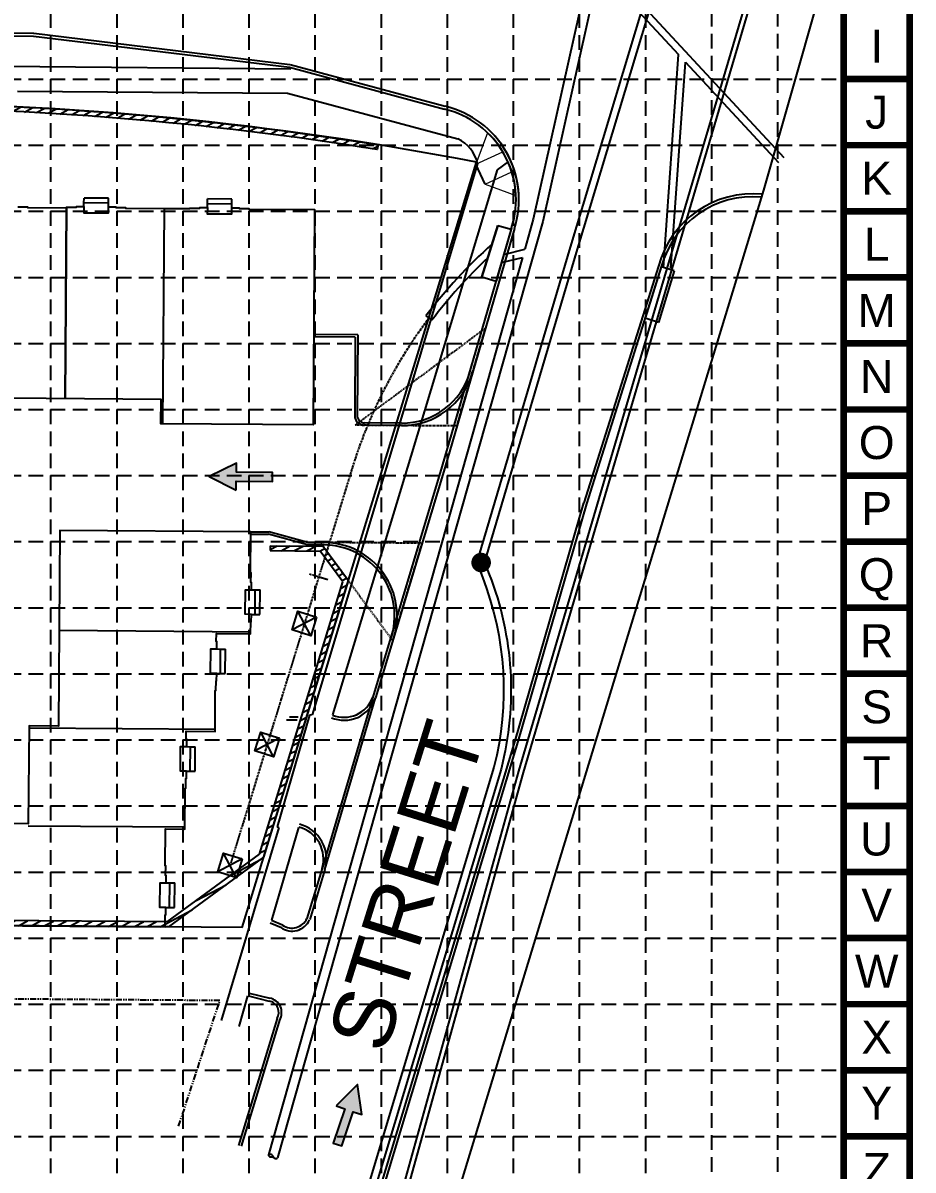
# Model space of a CAD drawing. Header units: inches. Extents: x 3656 to 4521, y 3260 to 3801.
# Drawn here: x 4339.4 to 4521.3, y 3442.7 to 3677.1 of the extents above; entities that cross this region are included whole.
import ezdxf
from ezdxf.enums import TextEntityAlignment as Align

# ---------------------------------------------------------------- set-up
doc = ezdxf.new("R2010")
doc.units = ezdxf.units.IN
doc.header["$MEASUREMENT"] = 0
for name, pattern in [('CENTER3', [0.587, 0.4, -0.0625, 0.0625, -0.062]), ('DASHED', [0.75, 0.5, -0.25]), ('HIDDEN', [0.375, 0.25, -0.125]), ('HIDDEN2', [0.1875, 0.125, -0.0625]), ('PHANTOM', [2.5, 1.25, -0.25, 0.25, -0.25, 0.25, -0.25])]:
    doc.linetypes.add(name, pattern=pattern)
for name, color, linetype in [('1 ARROWS', 7, 'Continuous'), ('A-BUILDING INT', 7, 'Continuous'), ('A-BUILDING OUT', 3, 'Continuous'), ('A-CURB B', 1, 'Continuous'), ('A-CURB F', 7, 'Continuous'), ('A-FRONT_STOOP', 7, 'Continuous'), ('A-SIGHT TRIANGLE', 7, 'HIDDEN2'), ('BASE', 7, 'Continuous'), ('BNDY', 4, 'Continuous'), ('CEX ROW', 1, 'PHANTOM'), ('CP-RETAINING-WALL', 7, 'Continuous'), ('CP-RETAINING-WALL-HATCH', 161, 'Continuous'), ('CPBLDG SPLIT', 1, 'Continuous'), ('CPWALK', 1, 'Continuous'), ('GRID', 254, 'HIDDEN'), ('PAVED_EXST_BC', 161, 'Continuous'), ('PAVED_EXST_FC', 7, 'Continuous'), ('SIDEWALK_EXIST', 161, 'Continuous'), ('SW_IINLET AD2', 1, 'Continuous'), ('SW_INLET AD1', 7, 'Continuous'), ('SW_INLET_EXST', 8, 'Continuous'), ('SW_MHOLE_EXST', 161, 'Continuous'), ('SW_PIPE', 5, 'Continuous'), ('SW_PIPE_EXST', 5, 'Continuous'), ('SW_PIPE_PVC', 5, 'CENTER3'), ('SW_PIPE_PVC_PHASE_2', 3, 'CENTER3'), ('TEXT', 250, 'Continuous'), ('WALK-WAY', 250, 'Continuous'), ('WALL', 250, 'Continuous')]:
    doc.layers.add(name, color=color, linetype=linetype)
doc.styles.get("Standard").update_dxf_attribs({"font": 'ARIAL.TTF'})
pattern_1 = [(27.97057765173025, (-3020.612317655496, 5775.207016768001), (-0.5862726155482956, 1.103985697488043), [])]

# ---------------------------------------------------------------- blocks, each defined once
blk = doc.blocks.new('yyp-flat-3')
at = {"layer": 'SW_PIPE_EXST'}
for centre, start, end in [((-0.5885313905646399, -0.1979023869384946), 18.585979953504, 125.9486070091277), ((-0.3645135357819527, 0.5026573730442578), 198.5859799534133, 305.9486070090549), ((0.5885313905673684, 0.197902386948499), 198.5859799534133, 305.9486070090549)]:
    blk.add_arc(centre, 0.6209142875125213, start, end, dxfattribs=at)
blk = doc.blocks.new('arrow')
blk.add_lwpolyline([(-67.00679329302966, -25.35842018353742), (-59.3270347441985, -25.41938721699262), (-59.57091179542658, -56.1384215279777), (-51.89114823905948, -56.19938584448118), (-51.64727869913713, -25.48035696739953), (-43.96752265407486, -25.54132400085473), (-55.30425519266737, -2.410587189246144), (-67.00678578172392, -25.35840795725562)], close=True)
at = {"color": 254}
for points in [[(-43.96751955730906, -25.54132267721434), (-67.00679354271597, -25.35841771446121), (-55.30425158724847, -2.410596210431322), (-67.00679354271597, -25.35841771446121)], [(-59.57090883123692, -56.13841801592571), (-51.89115083610795, -56.19938633684342), (-59.32703554756517, -25.41938603537892), (-51.64727755243712, -25.48035435629663)]]:
    blk.add_solid(points, dxfattribs=at)

msp = doc.modelspace()

# ---------------------------------------------------------------- hatches: boundary and pattern name
at = {"layer": 'CP-RETAINING-WALL-HATCH'}
h = msp.add_hatch(dxfattribs=at)
h.set_pattern_fill('ANSI31', color=3, scale=10, angle=-17.02942234826975, style=0)
h.set_pattern_definition(pattern_1)
edge = h.paths.add_edge_path()
edge.add_line((3746.445170572322, 3662.052529093995), (4306.583741547764, 3660.787260113861))
edge.add_arc((4305.057945719915, 2990.788997468991), 670.0000000000397, 80.81807640448773, 89.86951979567482, ccw=False)
edge.add_line((4411.969675124694, 3652.204057862789), (4411.810105379313, 3651.216871205484))
edge.add_arc((4305.057955215941, 2990.789114076121), 668.9998833717574, 80.81807561376995, 89.86951900495694)
edge.add_line((4306.581482703581, 3659.787262665053), (3746.442911728139, 3661.052531645186))
edge.add_line((3746.442911728139, 3661.052531645186), (3746.445170572322, 3662.052529093995))
h = msp.add_hatch(dxfattribs=at)
h.set_pattern_fill('ANSI31', color=3, scale=10, angle=-17.02942234826975, style=0)
h.set_pattern_definition(pattern_1)
h.paths.add_polyline_path([(3748.852797173027, 3577.109140077116), (3736.418142148744, 3564.855929069338), (3735.859847467103, 3512.488331323753), (3750.117333633013, 3497.971726646384), (4368.904143643838, 3493.423579308598), (4387.761942652902, 3507.263216192576), (4404.809300649911, 3562.920373747478), (4400.177863309424, 3569.193576727425), (4389.931245081785, 3569.268890435894), (4389.938594987141, 3570.268863424976), (4400.685316733639, 3570.189873903688), (4405.91296587306, 3563.10911219871), (4388.620970266778, 3506.653248242176), (4369.228434195045, 3492.421170714823), (3749.694811537646, 3496.974805215579), (3734.855478239574, 3512.083831635603), (3735.422594018446, 3565.278841295824), (3748.150906244971, 3577.821424518273)])

# ---------------------------------------------------------------- linework, layer by layer
at = {"layer": 'A-BUILDING INT', "color": 7}
for p, q in [((4348.058480231064, 3600.329888937557), (4348.346022516569, 3639.45383230273)), ((4368.021193480216, 3595.183037498979), (4368.344563718225, 3639.181849206694)), ((4346.816609116666, 3553.004185280316), (4385.940605952444, 3552.716642601828)), ((4340.66973557896, 3533.048821715633), (4378.668811902946, 3532.769546665281)), ((4340.522851683578, 3513.049361094613), (4372.521987470947, 3512.814182739697))]:
    msp.add_line(p, q, dxfattribs=at)
at = {"layer": 'A-BUILDING OUT', "color": 7}
for points in [[(4338.387958124413, 3639.527019316825), (4340.387904111123, 3639.512320669643), (4340.386985445675, 3639.387324045474), (4348.345103851127, 3639.328835678514), (4348.34602251658, 3639.45383230273), (4350.387634044675, 3639.438827433733), (4350.388552710125, 3639.563824057902), (4351.888512200157, 3639.552800072514), (4351.879325545668, 3638.30283383082), (4356.879190512445, 3638.266087212864), (4356.888377166933, 3639.516053454559), (4358.388336656966, 3639.505029469173), (4358.387417991516, 3639.380032845003), (4360.387363978229, 3639.365334197821), (4360.386445312779, 3639.240337573652), (4368.344563718236, 3639.181849206694), (4373.552757051444, 3639.143571474783), (4373.55367505739, 3639.268568103799), (4375.595286585485, 3639.253563234801), (4375.596205250933, 3639.37855985897), (4377.096164740968, 3639.367535873583), (4377.086978086478, 3638.117569631888), (4382.086843053254, 3638.080823013933), (4382.096029707744, 3639.330789255628), (4383.595989197778, 3639.319765270242), (4383.595070532328, 3639.194768646072), (4385.595016519039, 3639.180069998888), (4385.594097853589, 3639.05507337472), (4399.010402181106, 3638.956469949872), (4398.687031943084, 3594.957658242185), (4367.604538066314, 3595.186099717142), (4367.64128468427, 3600.18596468395), (4328.475675777863, 3600.473813191165)], [(4319.790025546981, 3492.784519390846), (4368.497043431662, 3492.426546087627), (4368.515110518822, 3494.884813029628), (4368.640107142992, 3494.88389436418), (4368.651131128378, 3496.383853854215), (4367.401164886684, 3496.393040508702), (4367.437911504638, 3501.392905475486), (4368.687877746332, 3501.383718820997), (4368.698901731717, 3502.883678311033), (4368.573905107549, 3502.884596976482), (4368.58860375473, 3504.884542963194), (4368.463607130559, 3504.885461628643), (4368.519033279259, 3512.426924620207), (4372.518925252785, 3512.397527325804), (4372.580169616043, 3520.73063560377), (4372.705166240257, 3520.729716938321), (4372.71986488744, 3522.729662925034), (4372.84486151161, 3522.728744259585), (4372.855885496998, 3524.228703749619), (4371.605919255304, 3524.237890404108), (4371.642665873258, 3529.237755370891), (4372.892632114952, 3529.228568716403), (4372.903656100338, 3530.728528206437), (4372.778659476167, 3530.729446871887), (4372.790908348821, 3532.396068527481), (4378.665749684784, 3532.352891251383), (4378.726994047998, 3540.685999529354), (4378.851990672212, 3540.685080863906), (4378.866689319395, 3542.685026850618), (4378.991685943565, 3542.684108185169), (4379.002709928953, 3544.184067675204), (4377.752743687259, 3544.193254329693), (4377.789490305213, 3549.193119296476), (4379.039456546907, 3549.183932641987), (4379.050480532293, 3550.683892132022), (4378.925483908122, 3550.684810797471), (4378.937634434662, 3552.338051159369), (4385.937445388172, 3552.286605894231), (4385.955610821424, 3554.758254129938), (4386.080607445592, 3554.757335464488), (4386.09163143098, 3556.257294954523), (4384.841665189286, 3556.266481609012), (4384.878411807242, 3561.266346575795), (4386.128378048936, 3561.257159921307), (4386.139402034323, 3562.757119411341), (4386.014405410153, 3562.75803807679), (4386.029104057336, 3564.757984063504), (4385.904107433165, 3564.758902728952), (4385.965658018211, 3573.133676548307), (4346.966711277337, 3573.420300168361), (4346.672633574799, 3533.421381204032), (4340.672795614646, 3533.465477145578), (4340.52591390174, 3513.466016508512), (4271.361115194664, 3513.97434472357)]]:
    msp.add_lwpolyline(points, dxfattribs=at)
at = {"layer": 'A-CURB B', "color": 7}
for p, q in [((4407.822751369995, 3613.391014706546), (4398.822994429785, 3613.457158618889)), ((4407.822751369995, 3613.391014706546), (4407.701487530698, 3596.89146031616)), ((4416.74379121429, 3595.324963194526), (4409.190423035341, 3595.380476840734)), ((4385.961983356734, 3572.633690051392), (4389.564522956371, 3572.607213107061)), ((4397.548997422846, 3570.465360570996), (4389.564522956371, 3572.607213107061)), ((4400.962441483574, 3570.440273388504), (4397.548997422846, 3570.465360570996)), ((4410.903271513875, 3539.359881502746), (4400.527507797982, 3504.312787229826))]:
    msp.add_line(p, q, dxfattribs=at)
for centre, radius, start, end in [((4421.151246678706, 3640.989581251722), 19.00019408664039, 2.52868727846037, 46.01013245076872), ((4416.850356406399, 3609.824571598199), 14.5, 269.578910985068, 344.3501423118185), ((4409.201447020732, 3596.880436330769), 1.5, 179.5789109850417, 269.5789109850419), ((4400.855876291465, 3555.94066498483), 14.5, 341.0904898940124, 89.57891098506799)]:
    msp.add_arc(centre, radius, start, end, dxfattribs=at)
at = {"layer": 'A-CURB F', "color": 7}
for p, q in [((4407.31909021152, 3612.894702871663), (4398.819319767988, 3612.95717212221)), ((4407.31909021152, 3612.894702871663), (4407.201501034022, 3596.895134977957)), ((4416.740116552495, 3594.824976697849), (4409.186748373548, 3594.880490344056)), ((4385.965658018546, 3573.133676548069), (4389.632225660855, 3573.106729028226)), ((4397.61670012733, 3570.964876492161), (4389.632225660855, 3573.106729028226)), ((4400.966116145371, 3570.940259885182), (4397.61670012733, 3570.964876492161)), ((4401.100738151839, 3504.135547120297), (4411.477913146486, 3539.187452299873))]:
    msp.add_line(p, q, dxfattribs=at)
for centre, radius, start, end in [((4421.15124667871, 3640.989581251723), 19.60019408663784, 2.609275390622347, 46.16045191673297), ((4416.850356406399, 3609.824571598199), 15, 269.578910985068, 344.3501423118185), ((4409.201447020736, 3596.880436330769), 2, 179.5789109850417, 269.578910985068), ((4400.855876291465, 3555.94066498483), 15, 341.0904898940124, 89.57891098506799)]:
    msp.add_arc(centre, radius, start, end, dxfattribs=at)
at = {"layer": 'A-FRONT_STOOP', "color": 7}
for p, q in [((4351.888512200423, 3639.552800072248), (4351.894024193118, 3640.302779817267)), ((4351.894024193118, 3640.302779817267), (4351.901373516712, 3641.302752810624)), ((4356.893889159901, 3640.266033199299), (4351.894024193118, 3640.302779817267)), ((4356.901238483495, 3641.266006192655), (4351.901373516712, 3641.302752810624)), ((4356.888377167206, 3639.516053454278), (4356.893889159901, 3640.266033199299)), ((4356.893889159901, 3640.266033199299), (4356.901238483495, 3641.266006192655)), ((4377.096164741268, 3639.367535873254), (4377.101676733964, 3640.11751561827)), ((4377.101676733964, 3640.11751561827), (4377.109026057558, 3641.117488611628)), ((4382.101541700749, 3640.080769000303), (4377.101676733964, 3640.11751561827)), ((4382.108891024342, 3641.08074199366), (4377.109026057558, 3641.117488611628)), ((4382.096029708053, 3639.330789255285), (4382.101541700749, 3640.080769000303)), ((4382.101541700749, 3640.080769000303), (4382.108891024342, 3641.08074199366)), ((4386.128378049239, 3561.257159921066), (4386.878357794258, 3561.251647928371)), ((4386.841611176291, 3556.251782961587), (4386.878357794258, 3561.251647928371)), ((4386.878357794258, 3561.251647928371), (4387.878330787615, 3561.244298604777)), ((4387.841584169646, 3556.244433637993), (4387.878330787615, 3561.244298604777)), ((4386.091631431271, 3556.257294954281), (4386.841611176291, 3556.251782961587)), ((4386.841611176291, 3556.251782961587), (4387.841584169646, 3556.244433637993)), ((4379.039456547171, 3549.183932641763), (4379.789436292189, 3549.178420649069)), ((4379.75268967422, 3544.178555682284), (4379.789436292189, 3549.178420649069)), ((4379.789436292189, 3549.178420649067), (4380.789409285546, 3549.171071325475)), ((4380.752662667577, 3544.171206358691), (4380.789409285546, 3549.171071325475)), ((4379.0027099292, 3544.184067674979), (4379.75268967422, 3544.178555682284)), ((4379.75268967422, 3544.178555682284), (4380.752662667577, 3544.171206358691)), ((4372.892632115156, 3529.228568716193), (4373.642611860174, 3529.223056723497)), ((4373.605865242205, 3524.223191756713), (4373.642611860174, 3529.223056723497)), ((4373.642611860174, 3529.223056723497), (4374.642584853533, 3529.215707399903)), ((4374.605838235562, 3524.21584243312), (4374.642584853533, 3529.215707399903)), ((4372.855885497185, 3524.228703749409), (4373.605865242205, 3524.223191756713)), ((4373.605865242205, 3524.223191756713), (4374.605838235562, 3524.21584243312)), ((4368.687877746452, 3501.383718820757), (4369.43785749147, 3501.378206828061)), ((4369.401110873501, 3496.378341861277), (4369.43785749147, 3501.378206828061)), ((4369.43785749147, 3501.378206828061), (4370.437830484827, 3501.370857504467)), ((4370.401083866858, 3496.370992537683), (4370.437830484827, 3501.370857504467)), ((4368.651131128481, 3496.383853853972), (4369.401110873501, 3496.378341861277)), ((4369.401110873501, 3496.378341861277), (4370.401083866858, 3496.370992537683))]:
    msp.add_line(p, q, dxfattribs=at)
at = {"layer": 'A-SIGHT TRIANGLE', "color": 7}
for p, q in [((4433.895813852601, 3614.699430669204, 472.519852), (4407.287422784446, 3594.894449479409, 472.519852)), ((4428.075894616735, 3594.741664146675, 472.519852), (4433.895813852601, 3614.699430669204, 472.519852)), ((4428.075894616735, 3594.741664146675, 472.519852), (4407.287422784446, 3594.894449479409, 472.519852)), ((4420.961815395221, 3570.793301052046, 472.519852), (4400.126760543773, 3570.946428747708, 472.519852)), ((4400.126760543773, 3570.946428747708, 472.519852), (4414.973500676644, 3550.836772155836, 472.519852)), ((4414.973500676644, 3550.836772155836, 472.519852), (4420.961815395221, 3570.793301052046, 472.519852))]:
    msp.add_line(p, q, dxfattribs=at)
at = {"layer": 'BASE', "color": 9}
msp.add_line((4507.087264030273, 3787.111985705456), (4507.087264030273, 3274.111985705491), dxfattribs=at)
at = {"layer": 'BASE', "const_width": 1.349999999999909}
for points in [[(3656.58726403033, 3260.611985705492), (4520.587264030272, 3260.611985705492), (4520.587264030272, 3800.611985705455), (3656.58726403033, 3800.611985705455)], [(3670.087264030329, 3274.111985705491), (4507.087264030273, 3274.111985705491), (4507.087264030273, 3787.111985705456), (3670.087264030329, 3787.111985705456)]]:
    msp.add_lwpolyline(points, close=True, dxfattribs=at)
for points in [[(4520.587264030272, 3665.611985705465), (4507.087264030273, 3665.611985705465)], [(4520.587264030272, 3652.111985705465), (4507.087264030273, 3652.111985705465)], [(4520.587264030272, 3638.611985705466), (4507.087264030273, 3638.611985705466)], [(4520.587264030272, 3625.111985705467), (4507.087264030273, 3625.111985705467)], [(4520.587264030272, 3611.611985705468), (4507.087264030273, 3611.611985705468)], [(4520.587264030272, 3598.111985705469), (4507.087264030273, 3598.111985705469)], [(4520.587264030272, 3584.61198570547), (4507.087264030273, 3584.61198570547)], [(4520.587264030272, 3571.111985705471), (4507.087264030273, 3571.111985705471)], [(4520.587264030272, 3557.611985705472), (4507.087264030273, 3557.611985705472)], [(4520.587264030272, 3544.111985705473), (4507.087264030273, 3544.111985705473)], [(4520.587264030272, 3530.611985705474), (4507.087264030273, 3530.611985705474)], [(4520.587264030272, 3517.111985705475), (4507.087264030273, 3517.111985705475)], [(4520.587264030272, 3503.611985705475), (4507.087264030273, 3503.611985705475)], [(4520.587264030272, 3490.111985705476), (4507.087264030273, 3490.111985705476)], [(4520.587264030272, 3476.611985705477), (4507.087264030273, 3476.611985705477)], [(4520.587264030272, 3463.111985705478), (4507.087264030273, 3463.111985705478)], [(4520.587264030272, 3449.611985705479), (4507.087264030273, 3449.611985705479)]]:
    msp.add_lwpolyline(points, dxfattribs=at)
at = {"layer": 'BNDY', "color": 7}
for q in [(4432.108159236022, 3648.632628771722), (3734.695571260565, 3497.084684001218)]:
    msp.add_line((4384.228029095395, 3492.310930860917), q, dxfattribs=at)
msp.add_arc((4305.057945719922, 2990.78899746903), 670, 79.06897209054014, 89.86951979568695, dxfattribs=at)
at = {"layer": 'CEX ROW', "color": 250}
for p, q in [((4379.648573336886, 3477.346678500747), (3734.590064537877, 3482.087550253824)), ((4371.234341218929, 3451.686766939426), (4379.648573336886, 3477.346678500747))]:
    msp.add_line(p, q, dxfattribs=at)
at = {"layer": 'CP-RETAINING-WALL', "color": 3}
for p, q in [((4389.938594987141, 3570.268863424976), (4389.931245081785, 3569.268890435894)), ((4389.938594987141, 3570.268863424976), (4400.685316733639, 3570.189873903689)), ((4405.91296587306, 3563.10911219871, -10.85846986216427), (4400.685316733639, 3570.189873903688, 490.032805946269)), ((4389.931245081785, 3569.268890435894), (4400.177863309424, 3569.193576727425)), ((4404.809300649909, 3562.92037374748, 17.8063215059232), (4400.177863309424, 3569.193576727425, 461.5710992162936)), ((4387.761942652902, 3507.263216192576, 469.8047791729551), (4404.809300649911, 3562.920373747478, -6.734972999125887)), ((4388.620970266778, 3506.653248242176, 472.519852), (4405.91296587306, 3563.10911219871, -10.85846986216427)), ((4368.904143643838, 3493.423579308598, 472.519852), (4387.761942652902, 3507.263216192576, 472.519852)), ((4369.228434195045, 3492.421170714823, 472.519852), (4388.620970266778, 3506.653248242176, 472.519852)), ((4369.228434195045, 3492.421170714823, 472.519852), (3749.694811537646, 3496.974805215579, -0.1073337168427315)), ((4368.904143643838, 3493.423579308598), (3750.117333633013, 3497.971726646384))]:
    msp.add_line(p, q, dxfattribs=at)
msp.add_lwpolyline([(3746.445170572322, 3662.052529093995), (4306.583741547764, 3660.787260113861, -0.03951491964086726), (4411.969675124694, 3652.204057862789), (4411.810105379313, 3651.216871205484, 0.03951491964086706), (4306.581482703581, 3659.787262665053), (3746.442911728139, 3661.052531645186)], format="xyb", close=True, dxfattribs=at)
at = {"layer": 'CPBLDG SPLIT', "color": 7}
msp.add_line((4348.346022516569, 3639.45383230273), (4348.058480231064, 3600.329888937557), dxfattribs=at)
at = {"layer": 'CPWALK', "color": 7, "lineweight": 0}
for p, q in [((4434.347473294076, 3654.659510967922), (4431.966106238704, 3648.264403216975)), ((4431.966106238704, 3648.264403216975), (4437.463252297061, 3650.778410187982)), ((4433.837656862281, 3644.17205691401), (4439.289640249535, 3646.665409663939)), ((4433.837656862281, 3644.17205691401), (4440.132939453233, 3641.827862077864))]:
    msp.add_line(p, q, dxfattribs=at)
at = {"layer": 'CPWALK', "color": 7}
msp.add_line((4433.837656862281, 3644.17205691401), (4431.966106238708, 3648.264403216977), dxfattribs=at)
at = {"layer": 'GRID', "color": 253, "linetype": 'HIDDEN', "ltscale": 12}
for p, q in [((4480.063335020181, 3787.333793083696), (4480.063335020181, 3314.552361025092)), ((4493.56333502018, 3787.333793083696), (4493.56333502018, 3314.552361025092)), ((4345.087264030284, 3787.111985705456), (4345.087264030284, 3314.552361025092)), ((4358.587264030283, 3787.111985705456), (4358.587264030283, 3314.552361025092)), ((4372.087264030282, 3787.111985705456), (4372.087264030282, 3314.552361025092)), ((4385.587264030281, 3787.111985705456), (4385.587264030281, 3314.552361025092)), ((4399.08726403028, 3787.111985705456), (4399.08726403028, 3314.552361025092)), ((4412.58726403028, 3787.111985705456), (4412.58726403028, 3314.552361025092)), ((4426.087264030279, 3787.111985705456), (4426.087264030279, 3314.552361025092)), ((4439.587264030278, 3787.111985705456), (4439.587264030278, 3314.552361025092)), ((4453.087264030277, 3787.111985705456), (4453.087264030277, 3314.552361025092)), ((4466.587264030276, 3787.111985705456), (4466.587264030276, 3314.552361025092)), ((3670.087264030329, 3665.611985705465), (4507.087264030273, 3665.611985705465)), ((3670.087264030329, 3652.111985705465), (4507.087264030273, 3652.111985705465)), ((3670.087264030329, 3638.611985705466), (4507.087264030273, 3638.611985705466)), ((3670.087264030329, 3625.111985705467), (4507.087264030273, 3625.111985705467)), ((3670.087264030329, 3611.611985705468), (4507.087264030273, 3611.611985705468)), ((3670.087264030329, 3598.111985705469), (4507.087264030273, 3598.111985705469)), ((3670.087264030329, 3584.61198570547), (4507.087264030273, 3584.61198570547)), ((3670.087264030329, 3571.111985705471), (4507.087264030273, 3571.111985705471)), ((3670.087264030329, 3557.611985705472), (4507.087264030273, 3557.611985705472)), ((3670.087264030329, 3544.111985705473), (4507.087264030273, 3544.111985705473)), ((3670.087264030329, 3530.611985705474), (4507.087264030273, 3530.611985705474)), ((3670.087264030329, 3517.111985705475), (4507.087264030273, 3517.111985705475)), ((3670.087264030329, 3503.611985705475), (4507.087264030273, 3503.611985705475)), ((3670.087264030329, 3490.111985705476), (4507.087264030273, 3490.111985705476)), ((3670.087264030329, 3476.611985705477), (4507.087264030273, 3476.611985705477)), ((3670.087264030329, 3463.111985705478), (4507.087264030273, 3463.111985705478)), ((3670.087264030329, 3449.611985705479), (4507.087264030273, 3449.611985705479))]:
    msp.add_line(p, q, dxfattribs=at)
at = {"layer": 'PAVED_EXST_BC', "color": 250, "linetype": 'Continuous'}
for p, q in [((4277.992596497881, 3674.756216360041), (4341.576813097636, 3674.410690425844)), ((4341.576813097636, 3674.410690425844), (4393.852602573481, 3668.027481545147)), ((4393.852602573481, 3668.027481545147), (4425.538631233194, 3659.476238449196)), ((4439.261446580809, 3635.242579182841), (4425.015659168954, 3586.390681489276)), ((4469.82318865283, 3627.231300330473), (4454.550385364169, 3578.84506630623)), ((4425.015659252676, 3586.390681450776), (4410.903228124162, 3539.35989685652)), ((4454.550385364169, 3578.84506630623), (4440.503110640038, 3530.266096325468)), ((4440.503110640038, 3530.266096325468), (4412.785864382622, 3438.376321581203)), ((4400.527513603141, 3504.312785975107), (4397.434266262677, 3494.098953229938)), ((4392.46809319529, 3492.745055245747), (4390.179939274882, 3493.733728001051)), ((4385.482105094801, 3478.290349707665), (4389.734789097127, 3477.247164293552)), ((4391.338283764962, 3473.695331108987), (4383.450109397572, 3447.773617613708))]:
    msp.add_line(p, q, dxfattribs=at)
for centre, radius, start, end in [((4421.151246678712, 3640.989581251723), 19.00019408663648, 342.3939408367096, 76.64915995919804), ((4488.552639742762, 3622.197536487907), 19.39410004493211, 84.86423666958018, 164.9565605635652), ((4405.047724175327, 3541.431911032732), 6.211339711136417, 247.4968431634381, 340.513291049377), ((4394.11872978652, 3506.294350069761), 6.708137313161096, 342.8186461285787, 75.47614022491656), ((4394.378310109083, 3495.523303768593), 3.371586201245435, 235.4890816469844, 335.0102453694867), ((4389.311461572184, 3474.918211714586), 2.367159727750848, 328.8953721903464, 79.69797313091341)]:
    msp.add_arc(centre, radius, start, end, dxfattribs=at)
at = {"layer": 'PAVED_EXST_FC', "color": 250, "linetype": 'Continuous'}
for p, q in [((4277.99585693751, 3675.356207501252), (4341.580073537265, 3675.010681567055)), ((4341.64953679417, 3675.006266839046), (4393.925326270015, 3668.62305795835)), ((4394.008934187243, 3668.606757322769), (4425.694962846954, 3660.055514226818)), ((4439.837455082768, 3635.074608335161), (4425.591667670915, 3586.222710641596)), ((4469.251015085345, 3627.411903233745), (4453.978211796682, 3579.025669209503)), ((4425.590344275, 3586.218236894129), (4411.477913146486, 3539.187452299874)), ((4453.973999107553, 3579.011736289088), (4439.926724383424, 3530.432766308324)), ((4439.92867413933, 3530.439366942287), (4412.214382566306, 3438.559387734021)), ((4401.101757159988, 3504.13887698332), (4398.00850981952, 3493.925044238151)), ((4392.230108586989, 3492.194270962919), (4389.941954666581, 3493.182943718223)), ((4385.625047607384, 3478.873073860329), (4389.877731609708, 3477.829888446216)), ((4391.912294524867, 3473.520655273469), (4384.021569077999, 3447.59055855181))]:
    msp.add_line(p, q, dxfattribs=at)
for centre, radius, start, end in [((4421.151246678712, 3640.989581251723), 19.60019408663648, 342.3939408367096, 76.64915995919804), ((4488.552639742762, 3622.197536487907), 19.99410004493211, 84.50439827671262, 164.9565605635652), ((4405.047724175327, 3541.431911032732), 6.811339711136417, 247.4968431634381, 340.513291049377), ((4394.11872978652, 3506.294350069761), 7.308137313161096, 342.8186461285787, 75.47614022491656), ((4394.378310109083, 3495.523303768593), 3.971586201245435, 235.4890816469844, 335.0102453694867), ((4389.311461572184, 3474.918211714586), 2.967159727750848, 328.8953721903464, 79.69797313091341)]:
    msp.add_arc(centre, radius, start, end, dxfattribs=at)
at = {"layer": 'SIDEWALK_EXIST', "color": 250, "linetype": 'Continuous'}
for p, q in [((4335.552976223504, 3668.241641702624), (4394.181002623502, 3667.707068499771)), ((4338.334282894581, 3663.145794141371), (4393.498529784087, 3662.725713229391)), ((4393.498529784087, 3662.725713229391), (4428.294048773596, 3653.412912646055)), ((4432.27891400095, 3648.346163863467), (4414.940618143708, 3590.410511142283)), ((4436.299003834029, 3647.094802384719), (4418.637116176542, 3588.608589428614)), ((4438.644606124855, 3648.75940444458), (4436.299003834029, 3647.094802384719)), ((4414.940618143708, 3590.410511142283), (4398.526560774248, 3535.711578897178)), ((4418.637116176542, 3588.608589428614), (4402.655266625978, 3535.746400743856)), ((4397.982902409156, 3535.635372273361), (4391.332993219321, 3512.834316195294)), ((4398.526560774248, 3535.711578897178), (4397.982902409156, 3535.635372273361)), ((4391.693004619838, 3512.74204660545), (4379.913441398625, 3473.256415972829)), ((4395.723302876086, 3512.721007852684), (4390.215220431102, 3493.754192166701)), ((4391.332993219321, 3512.834316195294), (4391.693004619838, 3512.74204660545)), ((4385.329162961558, 3478.287416814208), (4383.500072947192, 3472.044031510875))]:
    msp.add_line(p, q, dxfattribs=at)
msp.add_arc((4425.190934860117, 3646.872060862142), 7.239642806062938, 11.74845978447402, 64.61938042559314, dxfattribs=at)
at = {"layer": 'SW_IINLET AD2', "color": 5}
for points in [[(4399.427517722381, 3555.709340008115), (4398.251154039046, 3551.88623032037), (4394.4280443513, 3553.062594003705), (4395.604408034635, 3556.885703691451)], [(4391.822585308924, 3530.993779971254), (4390.64622162559, 3527.170670283509), (4386.823111937843, 3528.347033966844), (4387.99947562118, 3532.170143654589)], [(4384.217652895466, 3506.278219934393), (4383.041289212131, 3502.455110246648), (4379.218179524385, 3503.631473929983), (4380.39454320772, 3507.454583617729)]]:
    msp.add_lwpolyline(points, close=True, dxfattribs=at)
at = {"layer": 'SW_INLET AD1', "color": 5}
for p, q in [((4399.427517722381, 3555.709340008115), (4394.4280443513, 3553.062594003705)), ((4398.251154039046, 3551.88623032037), (4395.604408034635, 3556.885703691451)), ((4390.64622162559, 3527.170670283509), (4387.99947562118, 3532.170143654589)), ((4391.822585308924, 3530.993779971254), (4386.823111937843, 3528.347033966844)), ((4384.217652895466, 3506.278219934393), (4379.218179524385, 3503.631473929983)), ((4383.041289212131, 3502.455110246648), (4380.39454320772, 3507.454583617729))]:
    msp.add_line(p, q, dxfattribs=at)
at = {"layer": 'SW_INLET_EXST', "color": 5, "linetype": 'Continuous'}
for p, q in [((4436.428338356853, 3635.725676326712, 467.15977), (4433.200451024559, 3625.194936540772, 467.514826)), ((4433.200456651011, 3625.194934722506), (4436.428343983302, 3635.725674508446)), ((4436.428343983302, 3635.725674508446), (4439.16924382244, 3634.926395907839)), ((4439.16924382244, 3634.926395907839), (4436.086051839042, 3624.353461257889)), ((4469.82318865283, 3627.231300330473), (4466.512669865586, 3616.743144767034)), ((4472.466380916911, 3626.452892489996), (4469.244646826741, 3615.880813868362)), ((4472.466386543361, 3626.452890671729), (4469.244652453192, 3615.880812050096)), ((4472.466386543361, 3626.452890671729), (4469.82318865283, 3627.231300330473)), ((4433.200456651011, 3625.194934722506), (4436.086051839042, 3624.353461257889)), ((4469.244652453192, 3615.880812050096), (4466.512669865586, 3616.743144767034))]:
    msp.add_line(p, q, dxfattribs=at)
at = {"layer": 'SW_MHOLE_EXST', "color": 5, "const_width": 2}
msp.add_lwpolyline([(4432.559450865856, 3567.722823416517, 1), (4433.497487050732, 3565.956446300536, 1)], format="xyb", close=True, dxfattribs=at)
msp.add_lwpolyline([(4432.559450865856, 3567.722823416517, 1), (4433.497487050732, 3565.956446300536, 1)], format="xyb", close=True, dxfattribs=at)
at = {"layer": 'SW_MHOLE_EXST', "color": 5}
msp.add_circle((4432.922948556825, 3566.88598969985), 1.270174717211001, dxfattribs=at)
at = {"layer": 'SW_PIPE', "color": 5}
msp.add_line((4421.759989861921, 3617.254275669438), (4422.957932268666, 3616.351538725404), dxfattribs=at)
for centre, radius, start in [((4502.221788181669, 3556.62044426179), 100.7500000000937, 131.659397793064), ((4502.221788181672, 3556.620444261794), 99.2500000000934, 133.1141775176018)]:
    msp.add_arc(centre, radius, start, 142.9993108277483, dxfattribs=at)
at = {"layer": 'SW_PIPE_EXST', "color": 5}
for p, q in [((4470.298716246254, 3627.057269162216), (4473.361123574168, 3670.611834979703)), ((4471.79502210801, 3626.952060949258), (4474.758788216946, 3669.103718856631)), ((4437.673138911272, 3629.795927373789), (4441.929481894422, 3630.858883224662)), ((4437.186874855503, 3628.128422362116), (4441.458623916287, 3629.195225642678))]:
    msp.add_line(p, q, dxfattribs=at)
for points in [[(4488.656036626307, 3755.588324823042), (4451.183019792432, 3631.264031825986), (4432.494510943494, 3568.081725884686)], [(4490.07935237466, 3755.112762863168), (4452.620317396639, 3630.834857493552), (4433.932907469247, 3567.656266797694)], [(4457.476674085392, 3689.64105636109), (4445.611318230372, 3636.523652393489), (4391.46365821056, 3445.206590090301)], [(4455.524779634328, 3690.07707018186), (4443.671644194341, 3637.014373104626), (4441.929481894422, 3630.858883224662)], [(4456.004657359692, 3689.339908751109), (4473.361123574168, 3670.611834979704)], [(4457.104839727093, 3690.35951591), (4494.887485519084, 3649.591068639256)], [(4474.758788216946, 3669.103718856631), (4493.787303151683, 3648.571461480364)], [(4441.458623916287, 3629.195225642678), (4389.55788160281, 3445.81707879134)]]:
    msp.add_lwpolyline(points, dxfattribs=at)
for points in [[(4432.59539195503, 3565.658777214229), (4433.288001728835, 3563.877354386734, -0.1563080004154301), (4435.647900854592, 3525.049436239434), (4409.851294175289, 3439.31636982542)], [(4433.993442904268, 3566.202333598921), (4434.686052678073, 3564.420910771425, -0.1564349945598477), (4437.093498816052, 3524.647853323911), (4411.28001560419, 3438.858699033507)]]:
    msp.add_lwpolyline(points, format="xyb", dxfattribs=at)
at = {"layer": 'SW_PIPE_PVC', "color": 5}
for p, q in [((4407.243491162631, 3587.911386966993), (4399.868690646164, 3563.943741363457)), ((4397.957135774655, 3564.531923285322), (4401.780245517673, 3563.355559441592))]:
    msp.add_line(p, q, dxfattribs=at)
msp.add_arc((4502.221788181603, 3556.620444261859), 100, 142.9993108277899, 161.765346149136, dxfattribs=at)
at = {"layer": 'SW_PIPE_PVC_PHASE_2', "color": 5}
for p, q in [((4399.868690646164, 3563.943741363457), (4392.136847002135, 3538.815727675729)), ((4392.136847002135, 3538.815727675729), (4381.717916209926, 3504.95484693219))]:
    msp.add_line(p, q, dxfattribs=at)
at = {"layer": 'WALK-WAY'}
for p, q in [((4477.63408770175, 3649.281715266958), (4491.339372812181, 3695.546145441165)), ((4478.583489987399, 3649.001117155767), (4492.288597998047, 3695.264948807982)), ((4505.277231392018, 3694.139696167813), (4490.712821406894, 3642.904092482577)), ((4459.040291706364, 3586.369700849305), (4477.63408770175, 3649.281715266958)), ((4459.989693992011, 3586.089102738113), (4478.583489987399, 3649.001117155767)), ((4490.712821406894, 3642.904092482577), (4414.305150881932, 3392.418540298036)), ((4440.761898399469, 3524.211493770261), (4459.039907945484, 3586.368399114421)), ((4441.712705686552, 3523.935670264038), (4459.989693992011, 3586.089102738113)), ((4405.795286588849, 3398.540446901119), (4440.759906766161, 3524.204533279449)), ((4406.749055848741, 3398.275071320314), (4441.712705686552, 3523.935670264038)), ((4440.759906766161, 3524.204533279449), (4440.761898399469, 3524.211493770261))]:
    msp.add_line(p, q, dxfattribs=at)
msp.add_arc((4459.989693991991, 3586.089102738042), 0.9899999999993191, 163.5348295144448, 163.6133724389825, dxfattribs=at)
at = {"layer": 'WALL'}
for p, q in [((4393.243126262716, 3534.696913760676), (4395.475545347907, 3534.680181837241)), ((4393.908054269901, 3535.35194867979), (4395.677185250537, 3535.338689088744))]:
    msp.add_line(p, q, dxfattribs=at)

# ---------------------------------------------------------------- block references
at = {"color": 5, "rotation": 359.9705776517246}
msp.add_blockref('yyp-flat-3', (4390.510769906683, 3445.511834440817), dxfattribs=at)
at = {"layer": '1 ARROWS', "linetype": 'DASHED', "zscale": 0.24}
for p, xscale, yscale, rotation in [((4376.90887243602, 3597.720205299574), 0.2400000000002365, 0.2399999999997817, 90), ((4420.585549248046, 3456.633077782141), 0.2400000000004088, 0.2399999999999858, 342.009439605576)]:
    msp.add_blockref('arrow', p, dxfattribs=dict(at, xscale=xscale, yscale=yscale, rotation=rotation))

# ---------------------------------------------------------------- texts
at = {"layer": 'BASE'}
for s, p in [('I', (4513.837264030272, 3672.361985705464)), ('J', (4513.837264030272, 3658.861985705465)), ('K', (4513.837264030272, 3645.361985705466)), ('L', (4513.837264030272, 3631.861985705467)), ('M', (4513.837264030272, 3618.361985705468)), ('N', (4513.837264030272, 3604.861985705469)), ('O', (4513.837264030272, 3591.36198570547)), ('P', (4513.837264030272, 3577.86198570547)), ('Q', (4513.837264030272, 3564.361985705471)), ('R', (4513.837264030272, 3550.861985705472)), ('S', (4513.837264030272, 3537.361985705473)), ('T', (4513.837264030272, 3523.861985705474)), ('U', (4513.837264030272, 3510.361985705475)), ('V', (4513.837264030272, 3496.861985705476)), ('W', (4513.837264030272, 3483.361985705477)), ('X', (4513.837264030272, 3469.861985705478)), ('Y', (4513.837264030272, 3456.361985705479)), ('Z', (4513.837264030272, 3442.86198570548))]:
    msp.add_text(s, height=6.749999999999545, dxfattribs=at).set_placement(p, align=Align.MIDDLE_CENTER)
at = {"layer": 'TEXT'}
msp.add_text('HALL      STREET', height=12.47399999999285, rotation=72.63196659067131, dxfattribs=at).set_placement((4391.770880049589, 3396.814800815432))

doc.saveas('drawing.dxf')
